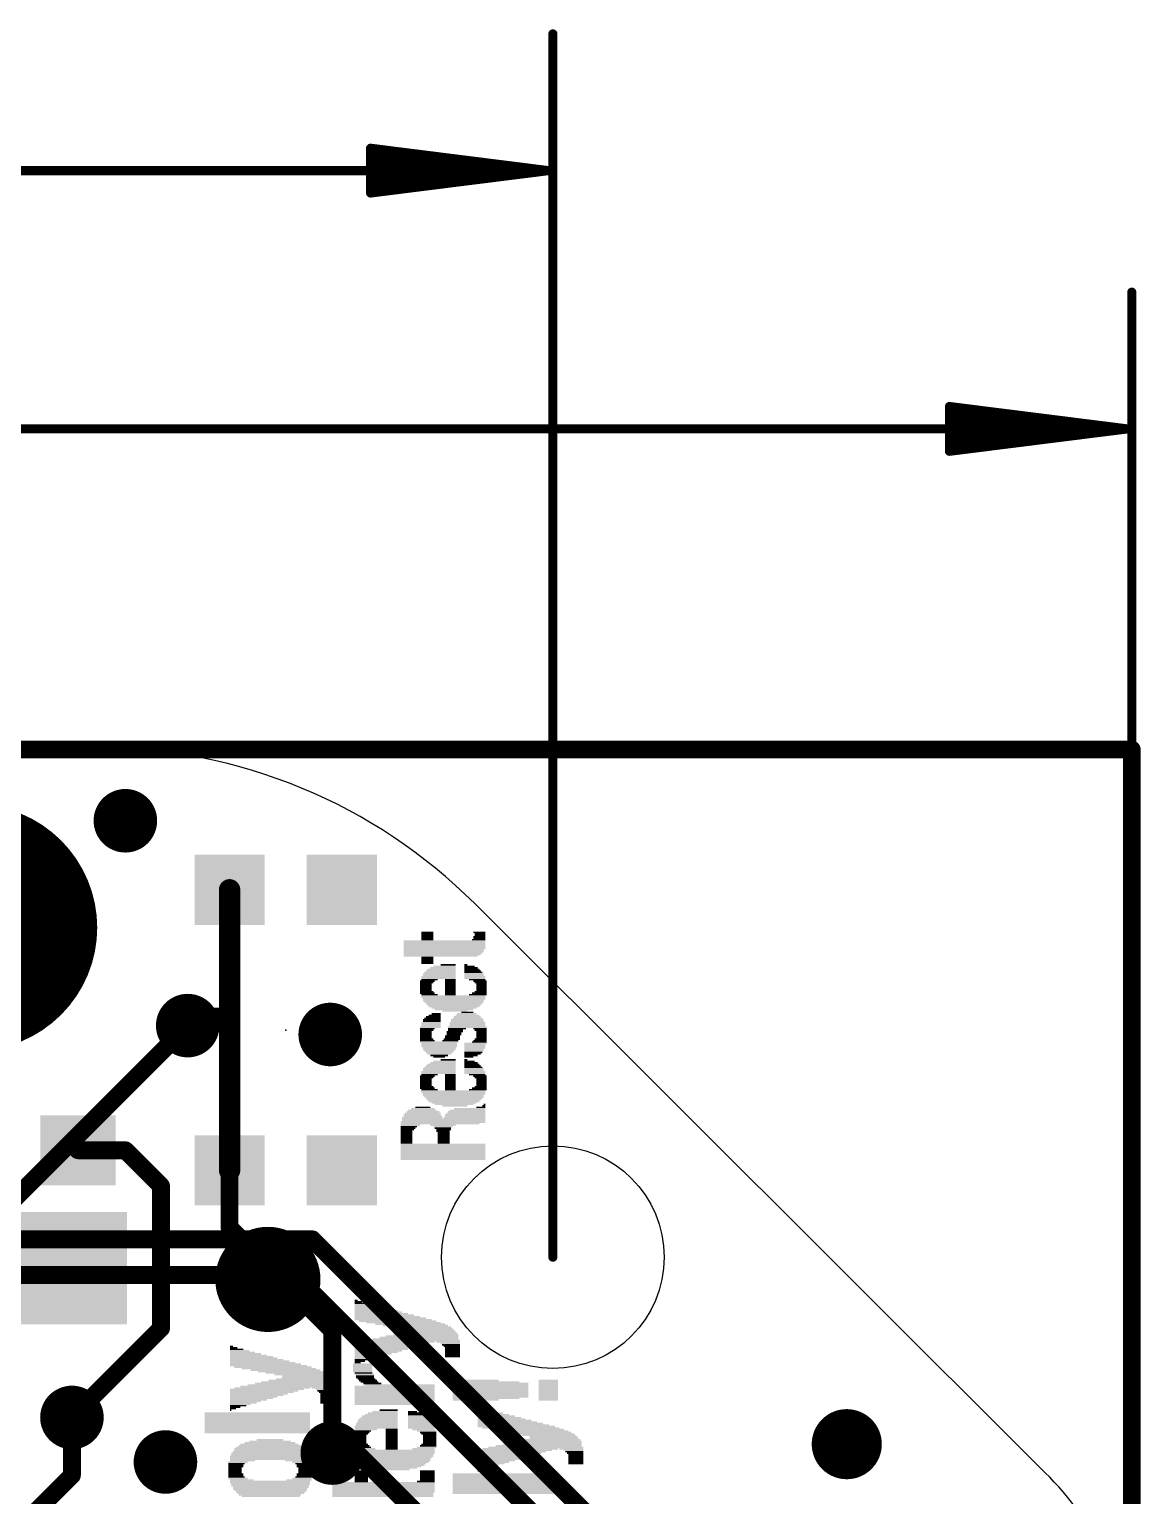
# Model space of a CAD drawing. Extents: x -30.9 to 32.9, y -36.3 to 40.7.
# Drawn here: x 9.68 to 25.53, y 19.46 to 40.37 of the extents above; entities that cross this region are included whole.
import ezdxf

# ---------------------------------------------------------------- set-up
doc = ezdxf.new("R2010")
doc.units = 0
for name, color, linetype in [('1', 12, 'CONTINUOUS'), ('16', 5, 'CONTINUOUS'), ('17', 110, 'CONTINUOUS'), ('18', 110, 'CONTINUOUS'), ('20', 53, 'CONTINUOUS'), ('200', 132, 'CONTINUOUS'), ('23', 40, 'CONTINUOUS'), ('47', 253, 'CONTINUOUS')]:
    doc.layers.add(name, color=color, linetype=linetype)

# ---------------------------------------------------------------- blocks, each defined once
blk = doc.blocks.new('RECT')
blk.add_solid([(-0.5, -0.5), (0.5, -0.5), (-0.5, 0.5), (0.5, 0.5)])
blk = doc.blocks.new('PIE')
at = {"const_width": 0.5}
blk.add_lwpolyline([(0, -0.25, 1), (0, 0.25, 1), (0, -0.25)], format="xyb", dxfattribs=at)
blk = doc.blocks.new('ROUNDP')
at = {"const_width": 0.5}
blk.add_lwpolyline([(0, -0.25, 1), (0, 0.25, 1), (0, -0.25)], format="xyb", dxfattribs=at)
blk = doc.blocks.new('ROUNDV')
at = {"const_width": 0.5}
blk.add_lwpolyline([(0, -0.25, 1), (0, 0.25, 1), (0, -0.25)], format="xyb", dxfattribs=at)

msp = doc.modelspace()

# ---------------------------------------------------------------- linework, layer by layer
at = {"layer": '1'}
for points, const_width in [([(-25.4, 30.099), (25.4, 30.099)], 0.254), ([(25.4, 30.099), (25.4, -17.272)], 0.254), ([(12.535, 28.0985), (12.535, 26.289)], 0.3048), ([(11.938, 26.162), (12.065, 26.289)], 0.254), ([(12.065, 26.289), (12.535, 26.289)], 0.254), ([(12.535, 26.289), (12.535, 24.0985)], 0.3048), ([(11.049, 24.384), (10.375, 24.384)], 0.254), ([(11.557, 23.876), (11.049, 24.384)], 0.254), ([(12.535, 23.279), (12.535, 24.0985)], 0.254), ([(11.557, 23.876), (11.557, 21.844)], 0.254), ([(13.208, 22.606), (12.535, 23.279)], 0.254), ([(13.081, 22.5425), (13.1445, 22.5425)], 0.254), ([(13.1445, 22.5425), (13.208, 22.606)], 0.254), ([(14.0001, 21.8139), (13.208, 22.606)], 0.254), ([(11.557, 21.844), (10.287, 20.574)], 0.254), ([(14.0001, 20.066), (14.0001, 21.8139)], 0.254)]:
    msp.add_lwpolyline(points, dxfattribs=dict(at, const_width=const_width))
for points, const_width in [([(25.4635, 30.099, 1), (25.3365, 30.099)], 0.127), ([(25.4, 30.0355, 1), (25.4, 30.1625)], 0.127), ([(12.6112, 28.0985, 1), (12.4588, 28.0985)], 0.1524), ([(12.065, 26.3525, 1), (12.065, 26.2255)], 0.127), ([(12.1099, 26.2441, 1), (12.0201, 26.3339)], 0.127), ([(12.6112, 26.289, 1), (12.4588, 26.289)], 0.1524), ([(12.4588, 26.289, 1), (12.6112, 26.289)], 0.1524), ([(12.535, 26.2255, 1), (12.535, 26.3525)], 0.127), ([(11.8931, 26.2069, 1), (11.9829, 26.1171)], 0.127), ([(10.375, 24.4475, 1), (10.375, 24.3205)], 0.127), ([(11.0939, 24.4289, 1), (11.0041, 24.3391)], 0.127), ([(11.049, 24.3205, 1), (11.049, 24.4475)], 0.127), ([(12.4588, 24.0985, 1), (12.6112, 24.0985)], 0.1524), ([(12.5985, 24.0985, 1), (12.4715, 24.0985)], 0.127), ([(11.6205, 23.876, 1), (11.4935, 23.876)], 0.127), ([(11.5121, 23.8311, 1), (11.6019, 23.9209)], 0.127), ([(12.5799, 23.3239, 1), (12.4901, 23.2341)], 0.127), ([(12.4715, 23.279, 1), (12.5985, 23.279)], 0.127), ([(13.081, 22.606, 1), (13.081, 22.479)], 0.127), ([(13.0996, 22.5874, 1), (13.1894, 22.4976)], 0.127), ([(13.2529, 22.6509, 1), (13.1631, 22.5611)], 0.127), ([(13.1445, 22.479, 1), (13.1445, 22.606)], 0.127), ([(13.2529, 22.5611, 1), (13.1631, 22.6509)], 0.127), ([(13.1631, 22.5611, 1), (13.2529, 22.6509)], 0.127), ([(11.6019, 21.7991, 1), (11.5121, 21.8889)], 0.127), ([(11.4935, 21.844, 1), (11.6205, 21.844)], 0.127), ([(14.0636, 21.8139, 1), (13.9366, 21.8139)], 0.127), ([(13.9552, 21.769, 1), (14.045, 21.8588)], 0.127), ([(10.2421, 20.6189, 1), (10.3319, 20.5291)], 0.127), ([(13.9366, 20.066, 1), (14.0636, 20.066)], 0.127)]:
    msp.add_lwpolyline(points, format="xyb", dxfattribs=dict(at, const_width=const_width))
at = {"layer": '16', "const_width": 0.254}
for points in [[(-25.4, 30.099), (25.4, 30.099)], [(25.4, 30.099), (25.4, -17.272)], [(9.398, 23.622), (11.938, 26.162)], [(13.716, 23.114), (2.0436, 23.114)], [(21.209, 15.621), (13.716, 23.114)], [(13.462, 22.606), (1.905, 22.606)], [(13.462, 22.606), (20.701, 15.367)], [(10.287, 19.7485), (10.287, 20.574)], [(14.351, 20.066), (14.0001, 20.066)], [(17.145, 17.272), (14.351, 20.066)], [(8.8265, 18.288), (10.287, 19.7485)]]:
    msp.add_lwpolyline(points, dxfattribs=at)
at = {"layer": '16', "const_width": 0.127}
for points in [[(25.4635, 30.099, 1), (25.3365, 30.099)], [(25.4, 30.0355, 1), (25.4, 30.1625)], [(11.9829, 26.1171, 1), (11.8931, 26.2069)], [(13.7609, 23.1589, 1), (13.6711, 23.0691)], [(13.716, 23.0505, 1), (13.716, 23.1775)], [(13.5069, 22.6509, 1), (13.4171, 22.5611)], [(13.462, 22.5425, 1), (13.462, 22.6695)], [(10.3505, 20.574, 1), (10.2235, 20.574)], [(14.0001, 20.1295, 1), (14.0001, 20.0025)], [(14.3959, 20.1109, 1), (14.3061, 20.0211)], [(14.351, 20.0025, 1), (14.351, 20.1295)], [(10.3319, 19.7036, 1), (10.2421, 19.7934)], [(10.2235, 19.7485, 1), (10.3505, 19.7485)]]:
    msp.add_lwpolyline(points, format="xyb", dxfattribs=at)
at = {"layer": '20'}
for p, q in [((2.4713, 30.1275), (10.6483, 30.1275)), ((16.0305, 27.9016), (24.1616, 19.7885))]:
    msp.add_line(p, q, dxfattribs=at)
msp.add_circle((17.145, 22.86), 1.5875, dxfattribs=at)
for centre, radius, start, end in [((10.6483, 22.5075), 7.62, 45.0634, 90), ((21.4959, 17.0302), 3.8359, 0.9145, 45.978)]:
    msp.add_arc(centre, radius, start, end, dxfattribs=at)
at = {"layer": '23'}
for p in [(13.335, 26.0985), (13.081, 22.5425), (21.336, 20.193)]:
    msp.add_point(p, dxfattribs=at)
at = {"layer": '47', "const_width": 0.13}
for points in [[(17.145, 22.86), (17.145, 40.304)], [(17.08, 38.354), (14.545, 38.6732)], [(14.545, 38.6732), (14.545, 38.0348)], [(17.08, 38.354), (14.545, 38.614)], [(17.08, 38.354), (14.545, 38.484)], [(-17.08, 38.354), (17.08, 38.354)], [(14.545, 38.0348), (17.08, 38.354)], [(14.545, 38.224), (17.08, 38.354)], [(14.545, 38.094), (17.08, 38.354)], [(25.4, -9.017), (25.4, 36.621)], [(25.335, 34.671), (22.8, 34.9902)], [(22.8, 34.9902), (22.8, 34.3518)], [(25.335, 34.671), (22.8, 34.931)], [(-25.335, 34.671), (25.335, 34.671)], [(25.335, 34.671), (22.8, 34.801)], [(22.8, 34.3518), (25.335, 34.671)], [(22.8, 34.541), (25.335, 34.671)], [(22.8, 34.411), (25.335, 34.671)]]:
    msp.add_lwpolyline(points, dxfattribs=at)
at = {"layer": '47', "const_width": 0.065}
for points in [[(17.1775, 40.304, 1), (17.1125, 40.304)], [(14.5491, 38.7055, 1), (14.5409, 38.641)], [(14.5775, 38.6732, 1), (14.5125, 38.6732)], [(14.5483, 38.6463, 1), (14.5417, 38.5817)], [(14.5467, 38.5165, 1), (14.5433, 38.4515)], [(14.5433, 38.2565, 1), (14.5467, 38.1915)], [(17.0841, 38.3218, 1), (17.0759, 38.3862)], [(17.0759, 38.3218, 1), (17.0841, 38.3862)], [(17.0833, 38.3217, 1), (17.0767, 38.3863)], [(17.0767, 38.3217, 1), (17.0833, 38.3863)], [(17.0783, 38.3215, 1), (17.0817, 38.3865)], [(17.0817, 38.3215, 1), (17.0783, 38.3865)], [(17.08, 38.3215, 1), (17.08, 38.3865)], [(14.5417, 38.1263, 1), (14.5483, 38.0617)], [(14.5409, 38.067, 1), (14.5491, 38.0025)], [(14.5125, 38.0348, 1), (14.5775, 38.0348)], [(25.4325, 36.621, 1), (25.3675, 36.621)], [(22.8041, 35.0225, 1), (22.7959, 34.958)], [(22.8325, 34.9902, 1), (22.7675, 34.9902)], [(22.8033, 34.9633, 1), (22.7967, 34.8987)], [(22.8017, 34.8335, 1), (22.7983, 34.7685)], [(25.3391, 34.6388, 1), (25.3309, 34.7032)], [(25.3309, 34.6388, 1), (25.3391, 34.7032)], [(25.3383, 34.6387, 1), (25.3317, 34.7033)], [(25.3317, 34.6387, 1), (25.3383, 34.7033)], [(25.3333, 34.6385, 1), (25.3367, 34.7035)], [(25.3367, 34.6385, 1), (25.3333, 34.7035)], [(25.335, 34.6385, 1), (25.335, 34.7035)], [(22.7983, 34.5735, 1), (22.8017, 34.5085)], [(22.7967, 34.4433, 1), (22.8033, 34.3787)], [(22.7959, 34.384, 1), (22.8041, 34.3195)], [(22.7675, 34.3518, 1), (22.8325, 34.3518)], [(17.1125, 22.86, 1), (17.1775, 22.86)]]:
    msp.add_lwpolyline(points, format="xyb", dxfattribs=at)

# ---------------------------------------------------------------- block references
at = {"layer": '1', "rotation": 90}
for p in [(12.535, 28.0985), (14.135, 28.0985), (12.535, 24.0985), (14.135, 24.0985)]:
    msp.add_blockref('RECT', p, dxfattribs=at)
at = {"layer": '1', "xscale": 1.075, "rotation": 180}
msp.add_blockref('RECT', (10.375, 24.384), dxfattribs=at)
at = {"layer": '1'}
for name, p, xscale, yscale in [('RECT', (9.374, 22.704), 3.4, 1.6), ('PIE', (13.081, 22.5425), 1.5, 1.5)]:
    msp.add_blockref(name, p, dxfattribs=dict(at, xscale=xscale, yscale=yscale))
msp.add_blockref('PIE', (21.336, 20.193), dxfattribs=at)
at = {"layer": '17', "xscale": 3.516, "yscale": 3.516, "rotation": 180}
msp.add_blockref('ROUNDP', (8.89, 27.559), dxfattribs=at)
msp.add_blockref('ROUNDP', (8.89, 27.559), dxfattribs=at)
at = {"layer": '18', "xscale": 0.9064, "yscale": 0.9064}
for p in [(11.049, 29.083), (11.049, 29.083), (11.938, 26.162), (11.938, 26.162), (13.97, 26.035), (13.97, 26.035), (10.287, 20.574), (10.287, 20.574), (14.0001, 20.066), (14.0001, 20.066), (11.6205, 19.939), (11.6205, 19.939)]:
    msp.add_blockref('ROUNDV', p, dxfattribs=at)
at = {"layer": '200', "yscale": 0.0212}
for p, xscale in [((15.3548, 27.4932), 0.1693), ((15.3548, 27.472), 0.1693), ((15.3548, 27.4509), 0.1693), ((15.3548, 27.4297), 0.1693), ((15.3548, 27.4085), 0.1693), ((15.3548, 27.3874), 0.1693), ((16.085, 27.3874), 0.1905), ((16.0956, 27.4932), 0.1693), ((16.0956, 27.4297), 0.1693), ((16.0956, 27.4085), 0.1693), ((16.1062, 27.472), 0.1482), ((16.1062, 27.4509), 0.1482), ((15.5982, 27.3662), 1.1641), ((15.5982, 27.345), 1.1641), ((15.5982, 27.3239), 1.1641), ((15.5982, 27.3027), 1.1641), ((15.5982, 27.2815), 1.1641), ((15.5982, 27.2604), 1.1641), ((15.5876, 27.2392), 1.143), ((15.5876, 27.218), 1.143), ((15.577, 27.1969), 1.1218), ((15.5664, 27.1757), 1.1006), ((15.5453, 27.1545), 1.0583), ((15.3548, 27.1334), 0.1693), ((15.3548, 27.1122), 0.1693), ((15.3548, 27.0911), 0.1693), ((15.3548, 27.0699), 0.1693), ((15.3548, 27.0487), 0.1693), ((15.5559, 26.9641), 0.4022), ((15.577, 26.9852), 0.3598), ((15.5982, 27.0064), 0.3175), ((15.6511, 27.0276), 0.2117), ((15.9051, 27.0276), 0.0423), ((15.958, 27.0064), 0.1482), ((15.9792, 26.9852), 0.1905), ((15.9898, 26.9641), 0.2117), ((15.3548, 26.7947), 0.2117), ((15.3442, 26.7736), 0.1905), ((15.5135, 26.8582), 0.4868), ((15.5135, 26.8371), 0.4868), ((15.3865, 26.8159), 0.2328), ((15.5241, 26.9006), 0.4656), ((15.5241, 26.8794), 0.4656), ((15.5347, 26.9217), 0.4445), ((15.5453, 26.9429), 0.4233), ((15.6829, 26.8159), 0.1482), ((15.6829, 26.7947), 0.1482), ((15.6829, 26.7736), 0.1482), ((16.0003, 26.9429), 0.2328), ((16.0109, 26.9217), 0.254), ((16.0215, 26.9006), 0.2752), ((16.0215, 26.8794), 0.2752), ((16.0321, 26.8582), 0.2963), ((16.0321, 26.8371), 0.2963), ((16.0638, 26.8159), 0.2328), ((16.1062, 26.7947), 0.1905), ((16.1168, 26.7736), 0.1693), ((15.3548, 26.6254), 0.2117), ((15.3336, 26.7524), 0.1693), ((15.3336, 26.7312), 0.1693), ((15.3336, 26.7101), 0.1693), ((15.3336, 26.6889), 0.1693), ((15.3336, 26.6677), 0.1693), ((15.3442, 26.6466), 0.1905), ((15.3865, 26.6042), 0.2328), ((15.7252, 26.5831), 0.9101), ((15.7252, 26.5619), 0.9101), ((15.6829, 26.7524), 0.1482), ((15.6829, 26.7312), 0.1482), ((15.6829, 26.7101), 0.1482), ((15.6829, 26.6889), 0.1482), ((15.6829, 26.6677), 0.1482), ((15.6829, 26.6466), 0.1482), ((15.6829, 26.6254), 0.1482), ((15.6829, 26.6042), 0.1482), ((16.0744, 26.6042), 0.254), ((16.0956, 26.6254), 0.2117), ((16.1168, 26.6466), 0.1693), ((16.1273, 26.7524), 0.1482), ((16.1273, 26.7312), 0.1482), ((16.1273, 26.7101), 0.1482), ((16.1273, 26.6889), 0.1482), ((16.1273, 26.6677), 0.1482), ((15.7358, 26.5407), 0.889), ((15.7252, 26.5196), 0.8678), ((15.7358, 26.4984), 0.8466), ((15.7358, 26.4772), 0.8043), ((15.7358, 26.4561), 0.762), ((15.7358, 26.4349), 0.7196), ((15.7358, 26.4137), 0.635), ((15.7358, 26.3926), 0.5503), ((15.7464, 26.3714), 0.3598), ((15.9263, 26.3502), 0.1693), ((15.3971, 26.1386), 0.2963), ((15.4077, 26.2021), 0.2752), ((15.4077, 26.1809), 0.2752), ((15.4077, 26.1598), 0.2752), ((15.4183, 26.2444), 0.254), ((15.4183, 26.2233), 0.254), ((15.4289, 26.2656), 0.2328), ((15.4395, 26.2867), 0.2117), ((15.4606, 26.3079), 0.1693), ((15.4818, 26.3291), 0.127), ((15.9263, 26.1386), 0.5503), ((15.9263, 26.2021), 0.508), ((15.9263, 26.1809), 0.508), ((15.9263, 26.1598), 0.508), ((15.9263, 26.2444), 0.4657), ((15.9263, 26.2233), 0.4657), ((15.9263, 26.2656), 0.4233), ((15.9263, 26.2867), 0.381), ((15.9263, 26.3079), 0.3387), ((15.9157, 26.3291), 0.2752), ((15.3548, 26.1174), 0.2117), ((15.3548, 25.9481), 0.2117), ((15.3442, 26.0963), 0.1905), ((15.3336, 26.0751), 0.1693), ((15.3336, 26.0539), 0.1693), ((15.3336, 26.0328), 0.1693), ((15.3336, 26.0116), 0.1693), ((15.3336, 25.9904), 0.1693), ((15.3442, 25.9693), 0.1905), ((15.5241, 25.9269), 0.5503), ((15.6829, 25.9481), 0.2328), ((15.704, 25.9693), 0.2328), ((15.7146, 26.0116), 0.2117), ((15.7146, 25.9904), 0.2117), ((15.7358, 26.0539), 0.2117), ((15.7358, 26.0328), 0.2117), ((15.7464, 26.0751), 0.2328), ((15.7569, 26.0963), 0.2117), ((15.7781, 26.1174), 0.254), ((16.0956, 25.9269), 0.2117), ((16.1062, 26.1174), 0.1905), ((16.1062, 25.9481), 0.1905), ((16.1168, 26.0963), 0.1693), ((16.1168, 25.9693), 0.1693), ((16.1273, 26.0751), 0.1482), ((16.1273, 26.0539), 0.1482), ((16.1273, 26.0328), 0.1482), ((16.1273, 26.0116), 0.1482), ((16.1273, 25.9904), 0.1482), ((15.5241, 25.9058), 0.508), ((15.5241, 25.8846), 0.508), ((15.5241, 25.8634), 0.508), ((15.5241, 25.8423), 0.4656), ((15.5241, 25.8211), 0.4656), ((15.5241, 25.7999), 0.4233), ((15.5241, 25.7788), 0.381), ((15.5241, 25.7576), 0.3387), ((15.5241, 25.7364), 0.254), ((15.5241, 25.7153), 0.1693), ((16.0215, 25.8211), 0.2752), ((16.0215, 25.7999), 0.2752), ((16.0109, 25.7788), 0.254), ((16.0003, 25.7576), 0.2328), ((15.9474, 25.7153), 0.127), ((16.0427, 25.9058), 0.3175), ((16.0321, 25.8846), 0.2963), ((16.0321, 25.8634), 0.2963), ((16.0321, 25.8423), 0.2963), ((15.9792, 25.7364), 0.1905), ((15.5135, 25.5036), 0.4868), ((15.5241, 25.5459), 0.4656), ((15.5241, 25.5248), 0.4656), ((15.5347, 25.5671), 0.4445), ((15.5453, 25.5883), 0.4233), ((15.5559, 25.6094), 0.4022), ((15.577, 25.6306), 0.3598), ((15.5982, 25.6518), 0.3175), ((15.6511, 25.6729), 0.2117), ((15.9051, 25.6729), 0.0423), ((15.958, 25.6518), 0.1482), ((16.0003, 25.5883), 0.2328), ((16.0109, 25.5671), 0.254), ((16.0215, 25.5459), 0.2752), ((16.0215, 25.5248), 0.2752), ((15.9792, 25.6306), 0.1905), ((15.9898, 25.6094), 0.2117), ((16.0321, 25.5036), 0.2963), ((15.3548, 25.4401), 0.2117), ((15.3442, 25.419), 0.1905), ((15.3336, 25.3978), 0.1693), ((15.3336, 25.3766), 0.1693), ((15.3336, 25.3555), 0.1693), ((15.3336, 25.3343), 0.1693), ((15.3336, 25.3131), 0.1693), ((15.3442, 25.292), 0.1905), ((15.5135, 25.4824), 0.4868), ((15.3865, 25.4613), 0.2328), ((15.6829, 25.4613), 0.1482), ((15.6829, 25.4401), 0.1482), ((15.6829, 25.419), 0.1482), ((15.6829, 25.3978), 0.1482), ((15.6829, 25.3766), 0.1482), ((15.6829, 25.3555), 0.1482), ((15.6829, 25.3343), 0.1482), ((15.6829, 25.3131), 0.1482), ((15.6829, 25.292), 0.1482), ((16.0321, 25.4824), 0.2963), ((16.0638, 25.4613), 0.2328), ((16.1062, 25.4401), 0.1905), ((16.1168, 25.419), 0.1693), ((16.1168, 25.292), 0.1693), ((16.1273, 25.3978), 0.1482), ((16.1273, 25.3766), 0.1482), ((16.1273, 25.3555), 0.1482), ((16.1273, 25.3343), 0.1482), ((16.1273, 25.3131), 0.1482), ((15.3548, 25.2708), 0.2117), ((15.3865, 25.2496), 0.2328), ((15.7252, 25.2285), 0.9101), ((15.7252, 25.2073), 0.9101), ((15.7358, 25.1861), 0.889), ((15.7252, 25.165), 0.8678), ((15.7358, 25.1438), 0.8466), ((15.7358, 25.1226), 0.8043), ((15.7358, 25.1015), 0.762), ((15.6829, 25.2708), 0.1482), ((15.6829, 25.2496), 0.1482), ((16.0744, 25.2496), 0.254), ((16.0956, 25.2708), 0.2117), ((15.2807, 24.8898), 0.5291), ((15.2913, 24.911), 0.508), ((15.2913, 24.9321), 0.4657), ((15.2807, 24.9533), 0.4022), ((15.2913, 24.9745), 0.3387), ((15.2913, 24.9956), 0.2117), ((15.7358, 25.0803), 0.7196), ((15.7358, 25.0591), 0.635), ((15.7358, 25.038), 0.5503), ((15.7464, 25.0168), 0.3598), ((15.8945, 24.8898), 0.5715), ((15.9051, 24.911), 0.5503), ((15.9157, 24.9321), 0.5291), ((15.9263, 24.9533), 0.508), ((15.958, 24.9745), 0.4445), ((16.1168, 24.9956), 0.127), ((16.1591, 25.0168), 0.0423), ((16.1697, 25.038), 0.0212), ((15.0796, 24.6993), 0.2117), ((15.577, 24.784), 1.2065), ((15.5347, 24.7628), 1.1218), ((15.1114, 24.7416), 0.2752), ((15.0902, 24.7205), 0.2328), ((15.069, 24.6781), 0.1905), ((15.2807, 24.8475), 0.5715), ((15.5876, 24.8263), 1.1853), ((15.5876, 24.8051), 1.1853), ((15.2913, 24.8686), 0.5503), ((15.577, 24.7416), 0.3598), ((15.577, 24.7205), 0.2752), ((15.577, 24.6993), 0.2328), ((15.5876, 24.6781), 0.2117), ((15.8839, 24.8475), 0.5926), ((15.8945, 24.8686), 0.5715), ((15.577, 24.4665), 1.2065), ((15.0585, 24.657), 0.1693), ((15.0585, 24.6358), 0.1693), ((15.0585, 24.6146), 0.1693), ((15.0585, 24.5935), 0.1693), ((15.0585, 24.5723), 0.1693), ((15.0585, 24.5511), 0.1693), ((15.0585, 24.53), 0.1693), ((15.0585, 24.5088), 0.1693), ((15.0585, 24.4877), 0.1693), ((15.577, 24.657), 0.1905), ((15.5876, 24.6358), 0.1693), ((15.5876, 24.6146), 0.1693), ((15.5876, 24.5935), 0.1693), ((15.5876, 24.5723), 0.1693), ((15.5876, 24.5511), 0.1693), ((15.5876, 24.53), 0.1693), ((15.5876, 24.5088), 0.1693), ((15.5876, 24.4877), 0.1693), ((15.577, 24.4453), 1.2065), ((15.577, 24.4242), 1.2065), ((15.577, 24.403), 1.2065), ((15.577, 24.3818), 1.2065), ((15.577, 24.3607), 1.2065), ((15.577, 24.3395), 1.2065), ((15.577, 24.3183), 1.2065), ((15.577, 24.2972), 1.2065), ((15.577, 24.276), 1.2065), ((15.577, 24.2548), 1.2065), ((14.4552, 22.1806), 0.2752), ((14.3388, 22.2441), 0.0423), ((14.3706, 22.2229), 0.1058), ((14.4129, 22.2017), 0.1905), ((14.4976, 22.1594), 0.3598), ((14.5399, 22.1382), 0.4445), ((14.6986, 22.0536), 0.762), ((14.8256, 21.9901), 1.016), ((14.5822, 22.1171), 0.5291), ((14.6246, 22.0959), 0.6138), ((14.6563, 22.0748), 0.6773), ((14.741, 22.0324), 0.8466), ((14.7833, 22.0113), 0.9313), ((14.868, 21.9689), 1.1006), ((14.9315, 21.9478), 1.1006), ((15.0161, 21.9266), 1.0583), ((15.1114, 21.9054), 0.9948), ((15.1855, 21.8843), 0.9313), ((15.2595, 21.8631), 0.8678), ((15.3336, 21.7573), 0.9313), ((15.3336, 21.8419), 0.762), ((15.376, 21.7784), 0.8043), ((15.3971, 21.8208), 0.6773), ((15.4077, 21.7996), 0.6985), ((12.5609, 21.5879), 0.0423), ((12.5926, 21.5668), 0.1058), ((12.635, 21.5456), 0.1905), ((14.7304, 21.5668), 0.8255), ((14.6986, 21.5456), 0.762), ((14.8468, 21.6303), 1.0583), ((14.8045, 21.6091), 0.9736), ((14.7727, 21.5879), 0.9101), ((14.9209, 21.6514), 1.0795), ((15.1431, 21.6726), 1.3546), ((15.1855, 21.6938), 1.2276), ((15.2384, 21.7149), 1.1218), ((15.2807, 21.7361), 1.0371), ((15.6511, 21.6514), 0.3387), ((15.6829, 21.6303), 0.2752), ((15.6934, 21.6091), 0.254), ((15.704, 21.5879), 0.2328), ((15.7146, 21.5668), 0.2117), ((15.7146, 21.5456), 0.2117), ((12.6773, 21.5244), 0.2752), ((12.7196, 21.5033), 0.3598), ((12.762, 21.4821), 0.4445), ((12.8043, 21.4609), 0.5291), ((12.8466, 21.4398), 0.6138), ((12.8784, 21.4186), 0.6773), ((12.9207, 21.3974), 0.762), ((12.963, 21.3763), 0.8466), ((13.0054, 21.3551), 0.9313), ((13.0477, 21.3339), 1.016), ((14.4341, 21.3339), 0.2752), ((14.5399, 21.4609), 0.4445), ((14.3917, 21.3763), 0.1482), ((14.36, 21.3551), 0.0847), ((14.6563, 21.5244), 0.6773), ((14.6246, 21.5033), 0.6138), ((14.5822, 21.4821), 0.5291), ((14.5082, 21.4398), 0.381), ((14.4658, 21.4186), 0.2963), ((14.4341, 21.3974), 0.2328), ((15.7146, 21.5244), 0.2117), ((15.7146, 21.5033), 0.2117), ((15.7146, 21.4821), 0.2117), ((15.7146, 21.4609), 0.2117), ((15.7146, 21.4398), 0.2117), ((13.09, 21.3128), 1.1006), ((13.1535, 21.2916), 1.1006), ((13.2382, 21.2705), 1.0583), ((13.3335, 21.2493), 0.9948), ((13.4075, 21.2281), 0.9313), ((13.4816, 21.207), 0.8678), ((13.5557, 21.1858), 0.762), ((13.598, 21.1223), 0.8043), ((13.6192, 21.1646), 0.6773), ((13.6298, 21.1435), 0.6985), ((14.4341, 21.3128), 0.2752), ((14.4341, 21.2916), 0.2752), ((14.4341, 21.2705), 0.2752), ((14.4341, 21.2493), 0.2752), ((14.4341, 21.2281), 0.2752), ((14.4552, 21.1858), 0.2752), ((14.4447, 21.207), 0.254), ((14.4658, 21.1646), 0.254), ((14.4658, 21.1435), 0.254), ((14.487, 21.1223), 0.254), ((13.0689, 20.9741), 1.0583), ((13.0265, 20.953), 0.9736), ((12.9948, 20.9318), 0.9101), ((12.9525, 20.9106), 0.8255), ((13.143, 20.9953), 1.0795), ((13.3652, 21.0165), 1.3546), ((13.4075, 21.0376), 1.2276), ((13.4604, 21.0588), 1.1218), ((13.5028, 21.08), 1.0371), ((13.5557, 21.1011), 0.9313), ((13.8732, 20.9953), 0.3387), ((13.9049, 20.9741), 0.2752), ((13.9155, 20.953), 0.254), ((13.9261, 20.9318), 0.2328), ((13.9367, 20.9106), 0.2117), ((14.8891, 21.0165), 1.143), ((14.8891, 20.9953), 1.143), ((14.8891, 20.9741), 1.143), ((14.8891, 20.953), 1.143), ((14.8891, 20.9318), 1.143), ((14.8891, 20.9106), 1.143), ((14.5082, 21.1011), 0.254), ((14.5293, 21.08), 0.254), ((14.5716, 21.0588), 0.254), ((14.9632, 21.0376), 0.9948), ((16.1908, 21.08), 0.9525), ((16.2543, 21.0588), 1.0795), ((16.2543, 21.0376), 1.0795), ((16.2543, 21.0165), 1.0795), ((16.2543, 20.9953), 1.0795), ((16.2543, 20.9741), 1.0795), ((16.2543, 20.953), 1.0795), ((16.2543, 20.9318), 1.0795), ((16.2543, 20.9106), 1.0795), ((16.0427, 21.1011), 0.6561), ((17.0798, 21.1011), 0.2752), ((17.0798, 21.08), 0.2752), ((17.0798, 21.0588), 0.2752), ((17.0798, 21.0376), 0.2752), ((17.0798, 21.0165), 0.2752), ((17.0798, 20.9953), 0.2752), ((17.0798, 20.9741), 0.2752), ((17.0798, 20.953), 0.2752), ((17.0798, 20.9318), 0.2752), ((17.0798, 20.9106), 0.2752), ((12.9207, 20.8895), 0.762), ((12.8784, 20.8683), 0.6773), ((12.8466, 20.8471), 0.6138), ((12.8043, 20.826), 0.5291), ((12.762, 20.8048), 0.4445), ((12.7302, 20.7836), 0.381), ((12.6561, 20.7413), 0.2328), ((12.6138, 20.7201), 0.1482), ((12.5821, 20.699), 0.0847), ((12.6879, 20.7625), 0.2963), ((13.9367, 20.8895), 0.2117), ((13.9367, 20.8683), 0.2117), ((13.9367, 20.8471), 0.2117), ((13.9367, 20.826), 0.2117), ((13.9367, 20.8048), 0.2117), ((13.9367, 20.7836), 0.2117), ((14.8891, 20.8895), 1.143), ((14.8891, 20.8683), 1.143), ((14.8891, 20.8471), 1.143), ((14.8891, 20.826), 1.143), ((14.8891, 20.8048), 1.143), ((14.8891, 20.7836), 1.143), ((14.8891, 20.7625), 1.143), ((16.1908, 20.8471), 0.9525), ((16.2543, 20.8895), 1.0795), ((16.2543, 20.8683), 1.0795), ((16.0427, 20.826), 0.6561), ((16.1273, 20.699), 0.1058), ((16.0956, 20.7201), 0.0423), ((17.0798, 20.8895), 0.2752), ((17.0798, 20.8683), 0.2752), ((17.0798, 20.8471), 0.2752), ((17.0798, 20.826), 0.2752), ((12.9313, 20.6355), 1.5028), ((12.9313, 20.6143), 1.5028), ((12.9313, 20.5931), 1.5028), ((12.9313, 20.572), 1.5028), ((12.9313, 20.5508), 1.5028), ((12.9313, 20.5296), 1.5028), ((12.9313, 20.5085), 1.5028), ((12.9313, 20.4873), 1.5028), ((12.5503, 20.6778), 0.0212), ((14.6352, 20.4873), 0.5926), ((14.6457, 20.5296), 0.5715), ((14.6457, 20.5085), 0.5715), ((14.6563, 20.5508), 0.5503), ((14.6669, 20.572), 0.5291), ((14.6775, 20.5931), 0.508), ((14.6986, 20.6143), 0.4657), ((14.7198, 20.6355), 0.4233), ((14.7516, 20.6566), 0.3598), ((14.8045, 20.6778), 0.254), ((15.1431, 20.6566), 0.127), ((15.1749, 20.6355), 0.1905), ((15.196, 20.6143), 0.2328), ((15.2172, 20.5931), 0.2752), ((15.2595, 20.4873), 0.3598), ((15.2278, 20.572), 0.2963), ((15.2384, 20.5508), 0.3175), ((15.249, 20.5296), 0.3387), ((15.249, 20.5085), 0.3387), ((16.1697, 20.6778), 0.1905), ((16.212, 20.6566), 0.2752), ((16.2543, 20.6355), 0.3598), ((16.339, 20.5931), 0.5291), ((16.3813, 20.572), 0.6138), ((16.4131, 20.5508), 0.6773), ((16.4554, 20.5296), 0.762), ((16.4977, 20.5085), 0.8466), ((16.5401, 20.4873), 0.9313), ((16.2967, 20.6143), 0.4445), ((12.9313, 20.4661), 1.5028), ((12.9313, 20.445), 1.5028), ((12.9313, 20.4238), 1.5028), ((12.9313, 20.4027), 1.5028), ((12.9313, 20.3815), 1.5028), ((12.9313, 20.3603), 1.5028), ((14.4235, 20.3815), 0.254), ((14.4129, 20.3603), 0.2328), ((14.4023, 20.3392), 0.2117), ((14.3917, 20.318), 0.1905), ((14.3917, 20.2968), 0.1905), ((14.3917, 20.2757), 0.1905), ((14.6246, 20.445), 0.6138), ((14.6246, 20.4238), 0.6138), ((14.4764, 20.4027), 0.3175), ((14.6352, 20.4661), 0.5926), ((14.8468, 20.4027), 0.1693), ((14.8468, 20.3815), 0.1693), ((14.8468, 20.3603), 0.1693), ((14.8468, 20.3392), 0.1693), ((14.8468, 20.318), 0.1693), ((14.8468, 20.2968), 0.1693), ((14.8468, 20.2757), 0.1693), ((15.2595, 20.4661), 0.3598), ((15.2701, 20.445), 0.381), ((15.2701, 20.4238), 0.381), ((15.3019, 20.4027), 0.3175), ((15.3442, 20.3815), 0.2752), ((15.3654, 20.3603), 0.2328), ((15.376, 20.3392), 0.2117), ((15.3865, 20.318), 0.1905), ((15.3865, 20.2968), 0.1905), ((15.3865, 20.2757), 0.1905), ((16.5824, 20.4661), 1.016), ((16.6247, 20.445), 1.1006), ((16.6882, 20.4238), 1.1006), ((16.7729, 20.4027), 1.0583), ((16.8681, 20.3815), 0.9948), ((16.9422, 20.3603), 0.9313), ((17.0163, 20.3392), 0.8678), ((17.0904, 20.318), 0.762), ((17.1539, 20.2968), 0.6773), ((17.1645, 20.2757), 0.6985), ((13.1112, 20.064), 1.1006), ((13.1112, 20.0852), 1.0583), ((13.1006, 20.1275), 0.9948), ((13.1112, 20.1063), 1.016), ((13.1006, 20.1487), 0.9525), ((13.1112, 20.1698), 0.889), ((13.1006, 20.191), 0.8255), ((13.1112, 20.2122), 0.7196), ((13.1112, 20.2333), 0.5926), ((13.1112, 20.2545), 0.381), ((14.3917, 20.2545), 0.1905), ((14.3917, 20.2333), 0.1905), ((14.3917, 20.2122), 0.1905), ((14.4023, 20.191), 0.2117), ((14.4129, 20.1698), 0.2328), ((14.4235, 20.1487), 0.254), ((14.8891, 20.1063), 1.143), ((14.8891, 20.0852), 1.143), ((14.4658, 20.1275), 0.2963), ((14.8997, 20.064), 1.1218), ((14.8468, 20.2545), 0.1693), ((14.8468, 20.2333), 0.1693), ((14.8468, 20.2122), 0.1693), ((14.8468, 20.191), 0.1693), ((14.8468, 20.1698), 0.1693), ((14.8468, 20.1487), 0.1693), ((14.8468, 20.1275), 0.1693), ((15.3019, 20.1275), 0.3175), ((15.3442, 20.1487), 0.2752), ((15.3654, 20.1698), 0.2328), ((15.376, 20.191), 0.2117), ((15.3865, 20.2545), 0.1905), ((15.3865, 20.2333), 0.1905), ((15.3865, 20.2122), 0.1905), ((16.6036, 20.1063), 1.0583), ((16.5612, 20.0852), 0.9736), ((16.5295, 20.064), 0.9101), ((16.6776, 20.1275), 1.0795), ((16.8999, 20.1487), 1.3546), ((16.9422, 20.1698), 1.2276), ((16.9951, 20.191), 1.1218), ((17.0375, 20.2122), 1.0371), ((17.0904, 20.2333), 0.9313), ((17.1327, 20.2545), 0.8043), ((17.4079, 20.1275), 0.3387), ((17.4396, 20.1063), 0.2752), ((17.4502, 20.0852), 0.254), ((17.4608, 20.064), 0.2328), ((12.6561, 19.937), 0.2752), ((12.6244, 19.8947), 0.2117), ((12.6244, 19.8735), 0.2117), ((12.635, 19.9158), 0.2328), ((13.1006, 20.0217), 1.1218), ((13.1112, 20.0005), 1.143), ((13.1112, 19.9793), 1.143), ((12.7196, 19.9582), 0.3598), ((13.1112, 20.0428), 1.1006), ((13.5028, 19.9582), 0.3598), ((13.5663, 19.937), 0.2752), ((13.5874, 19.9158), 0.2328), ((13.598, 19.8947), 0.2117), ((13.598, 19.8735), 0.2117), ((14.8891, 20.0428), 1.1006), ((14.8997, 20.0217), 1.0795), ((14.8891, 20.0005), 1.0583), ((14.8891, 19.9793), 1.016), ((14.8997, 19.9582), 0.9948), ((14.8997, 19.937), 0.9525), ((14.8891, 19.9158), 0.889), ((14.8997, 19.8947), 0.8255), ((14.8997, 19.8735), 0.7408), ((16.4554, 20.0217), 0.762), ((16.4131, 20.0005), 0.6773), ((16.3813, 19.9793), 0.6138), ((16.339, 19.9582), 0.5291), ((16.2649, 19.9158), 0.381), ((16.2226, 19.8947), 0.2963), ((16.1908, 19.8735), 0.2328), ((16.4872, 20.0428), 0.8255), ((16.2967, 19.937), 0.4445), ((17.4714, 20.0428), 0.2117), ((17.4714, 20.0217), 0.2117), ((17.4714, 20.0005), 0.2117), ((17.4714, 19.9793), 0.2117), ((17.4714, 19.9582), 0.2117), ((17.4714, 19.937), 0.2117), ((17.4714, 19.9158), 0.2117), ((12.6138, 19.8523), 0.1905), ((12.6138, 19.8312), 0.1905), ((12.6138, 19.81), 0.1905), ((12.6138, 19.7888), 0.1905), ((12.6244, 19.7677), 0.2117), ((12.6244, 19.7465), 0.2117), ((12.6561, 19.7042), 0.2752), ((12.635, 19.7253), 0.2328), ((12.7091, 19.683), 0.3387), ((13.1112, 19.6618), 1.143), ((13.5239, 19.683), 0.3598), ((13.5663, 19.7042), 0.2752), ((13.5874, 19.7253), 0.2328), ((13.598, 19.7677), 0.2117), ((13.598, 19.7465), 0.2117), ((13.6086, 19.8523), 0.1905), ((13.6086, 19.8312), 0.1905), ((13.6086, 19.81), 0.1905), ((13.6086, 19.7888), 0.1905), ((14.4129, 19.81), 0.1905), ((14.4129, 19.7888), 0.1905), ((14.4129, 19.7677), 0.1905), ((14.4129, 19.7465), 0.1905), ((14.4129, 19.7253), 0.1905), ((14.4129, 19.7042), 0.1905), ((14.4129, 19.683), 0.1905), ((14.4129, 19.6618), 0.1905), ((14.8997, 19.8523), 0.6138), ((14.8997, 19.8312), 0.4021), ((15.3336, 19.6618), 0.254), ((15.3548, 19.81), 0.2117), ((15.3548, 19.7888), 0.2117), ((15.3548, 19.7677), 0.2117), ((15.3548, 19.7465), 0.2117), ((15.3548, 19.7253), 0.2117), ((15.3548, 19.7042), 0.2117), ((15.3548, 19.683), 0.2117), ((16.466, 19.7677), 1.5028), ((16.466, 19.7465), 1.5028), ((16.466, 19.7253), 1.5028), ((16.466, 19.7042), 1.5028), ((16.466, 19.683), 1.5028), ((16.466, 19.6618), 1.5028), ((16.1485, 19.8523), 0.1482), ((16.085, 19.81), 0.0212), ((16.1168, 19.8312), 0.0847), ((13.1112, 19.6407), 1.143), ((13.1218, 19.6195), 1.1218), ((13.1112, 19.5983), 1.1006), ((13.1218, 19.5772), 1.0795), ((13.1112, 19.556), 1.0583), ((13.1218, 19.5349), 1.0371), ((13.1218, 19.5137), 0.9948), ((13.1218, 19.4925), 0.9525), ((13.1112, 19.4714), 0.889), ((13.1218, 19.4502), 0.8255), ((14.7198, 19.4925), 1.4393), ((14.7198, 19.4714), 1.4393), ((14.7198, 19.4502), 1.4393), ((14.7304, 19.6407), 1.4604), ((14.7304, 19.6195), 1.4604), ((14.7304, 19.5983), 1.4604), ((14.7304, 19.5772), 1.4604), ((14.7304, 19.556), 1.4604), ((14.7304, 19.5349), 1.4604), ((14.7304, 19.5137), 1.4604), ((16.466, 19.6407), 1.5028), ((16.466, 19.6195), 1.5028), ((16.466, 19.5983), 1.5028), ((16.466, 19.5772), 1.5028), ((16.466, 19.556), 1.5028), ((16.466, 19.5349), 1.5028), ((16.466, 19.5137), 1.5028), ((16.466, 19.4925), 1.5028)]:
    msp.add_blockref('RECT', p, dxfattribs=dict(at, xscale=xscale))

doc.saveas('drawing.dxf')
